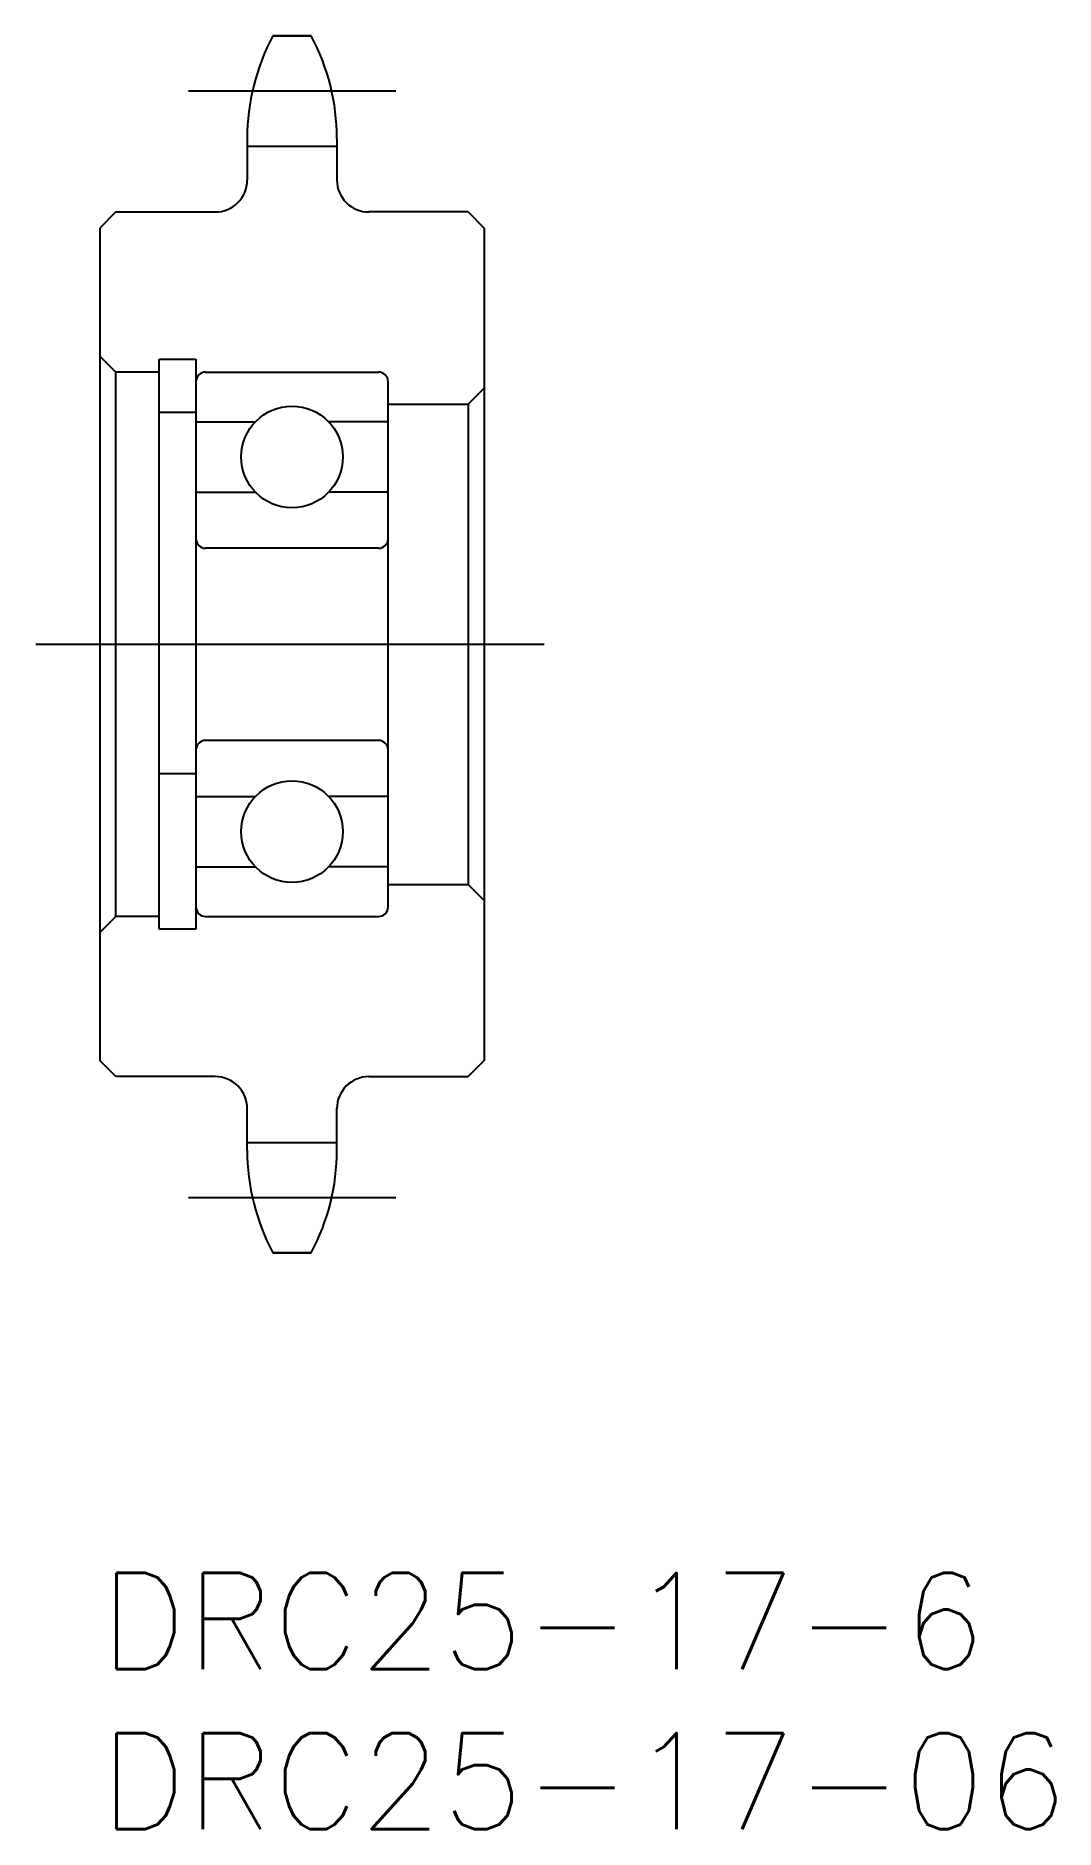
# Model space of a CAD drawing. Extents: x -2 to 29.8, y -8 to 48.
import ezdxf

# ---------------------------------------------------------------- set-up
doc = ezdxf.new("R2010")
doc.units = 0
doc.header["$LTSCALE"] = 0.5
doc.linetypes.add('CENTER', pattern=[50.8, 31.75, -6.35, 6.35, -6.35])
doc.layers.get('0').update_dxf_attribs({"linetype": 'CONTINUOUS'})
doc.layers.add('CENTER', color=1, linetype='CENTER')
doc.styles.get("Standard").update_dxf_attribs({"font": 'txt.shx', "height": 3, "bigfont": 'bigfont.shx'})

# ---------------------------------------------------------------- blocks, each defined once
blk = doc.blocks.new('*U3')
at = {"color": 7, "linetype": 'CONTINUOUS'}
blk.add_text('DRC25-17-6', height=3, dxfattribs=at).set_placement((0, -3))
blk = doc.blocks.new('*U4')
at = {"color": 7, "linetype": 'CONTINUOUS'}
blk.add_text('DRC25-17-06', height=3, dxfattribs=at).set_placement((0, -8))

msp = doc.modelspace()

# ---------------------------------------------------------------- linework, layer by layer
at = {"color": 7, "linetype": 'CONTINUOUS'}
for p, q in [((5.4, 48), (6.6, 48)), ((6.6, 48), (5.4, 48)), ((6.6, 48), (5.4, 48)), ((4.6, 44.8), (4.6, 43.5)), ((4.6, 44.555), (7.4, 44.555)), ((7.4, 44.8), (7.4, 43.5)), ((0.5, 42.5), (0, 42)), ((0, 42), (0, 16)), ((0.5, 42.5), (3.6, 42.5)), ((11.5, 42.5), (8.4, 42.5)), ((11.5, 42.5), (12, 42)), ((12, 42), (12, 16)), ((0, 38), (0.5, 37.5)), ((1.85, 37.9), (3, 37.9)), ((1.85, 20.1), (1.85, 37.9)), ((3, 37.9), (3, 37.5)), ((1.85, 37.5), (0.5, 37.5)), ((0.5, 20.5), (0.5, 37.5)), ((3, 37.5), (3, 20.1)), ((11.5, 36.5), (12, 37)), ((9, 36.5), (11.5, 36.5)), ((11.5, 36.5), (11.5, 21.5)), ((1.85, 36.252), (3, 36.252)), ((1.85, 24.962), (3, 24.962)), ((9, 21.5), (11.5, 21.5)), ((11.5, 21.5), (12, 21)), ((0, 20), (0.5, 20.5)), ((1.85, 20.5), (0.5, 20.5)), ((3, 20.5), (3, 20.1)), ((3, 20.1), (1.85, 20.1)), ((0.5, 15.5), (0, 16)), ((12, 16), (11.5, 15.5)), ((3.6, 15.5), (0.5, 15.5)), ((8.4, 15.5), (11.5, 15.5)), ((4.6, 13.2), (4.6, 14.5)), ((7.4, 13.2), (7.4, 14.5)), ((4.6, 13.445), (7.4, 13.445)), ((5.4, 10), (6.6, 10)), ((6.6, 10), (5.4, 10)), ((6.6, 10), (5.4, 10))]:
    msp.add_line(p, q, dxfattribs=at)
for p, q in [((3.3, 37.5), (8.7, 37.5)), ((9, 20.8), (9, 37.2)), ((3, 35.95), (4.855, 35.95)), ((9, 35.95), (7.145, 35.95)), ((3, 33.75), (4.855, 33.75)), ((9, 33.75), (7.145, 33.75)), ((8.7, 32), (3.3, 32)), ((6, 32), (6, 32)), ((7.35, 32), (7.35, 32)), ((8.7, 26), (3.3, 26)), ((3, 24.25), (4.855, 24.25)), ((9, 24.25), (7.145, 24.25)), ((3, 22.05), (4.855, 22.05)), ((9, 22.05), (7.145, 22.05)), ((3.3, 20.5), (8.7, 20.5))]:
    msp.add_line(p, q)
for centre in [(6, 34.85), (6, 23.15)]:
    msp.add_circle(centre, 1.587)
for centre, radius, start, end in [((11.4, 44.8), 6.8, 151.9275, 180), ((0.6, 44.8), 6.8, 0, 28.0725), ((3.6, 43.5), 1, 270, 0), ((8.4, 43.5), 1, 180, 270), ((3.6, 14.5), 1, 0, 90), ((8.4, 14.5), 1, 90, 180), ((11.4, 13.2), 6.8, 180, 208.0725), ((0.6, 13.2), 6.8, 331.9275, 0)]:
    msp.add_arc(centre, radius, start, end, dxfattribs=at)
for centre, start, end in [((3.3, 37.2), 90, 180), ((8.7, 37.2), 0, 90), ((3.3, 32.3), 180, 270), ((8.7, 32.3), 270, 0), ((3.3, 25.7), 90, 180), ((8.7, 25.7), 0, 90), ((3.3, 20.8), 180, 270), ((8.7, 20.8), 270, 0)]:
    msp.add_arc(centre, 0.3, start, end)
at = {"layer": 'CENTER', "color": 1, "linetype": 'CENTER'}
for p, q in [((2.763, 46.28), (9.237, 46.28)), ((-2, 29), (14, 29)), ((2.763, 11.72), (9.237, 11.72))]:
    msp.add_line(p, q, dxfattribs=at)

# ---------------------------------------------------------------- block references
at = {"color": 7, "linetype": 'CONTINUOUS'}
for name in ['*U3', '*U4']:
    msp.add_blockref(name, (0, 0), dxfattribs=at)

doc.saveas('drawing.dxf')
